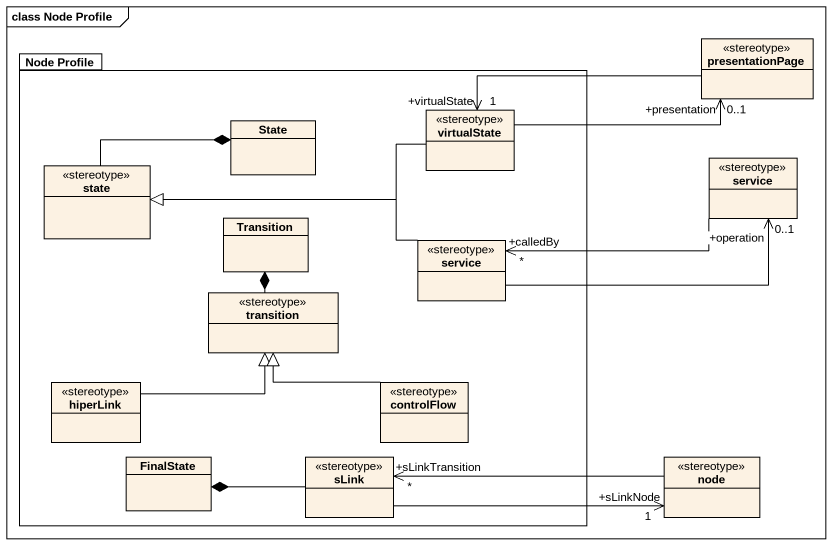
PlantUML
@startuml
mainframe class Node Profile
hide circle
hide empty members
package "Node Profile" as Node_Profile {
  class "State" as State_
  class virtualState <<stereotype>>
  class "state" as state_ <<stereotype>>
  class Transition
  class "service" as service_2 <<stereotype>>
  class transition <<stereotype>>
  class hiperLink <<stereotype>>
  class controlFlow <<stereotype>>
  class FinalState
  class sLink <<stereotype>>
}
class presentationPage <<stereotype>>
class service <<stereotype>>
class "node" as node_ <<stereotype>>
presentationPage -left-> "+virtualState\n1" virtualState
virtualState -right-> "+presentation\n0..1" presentationPage
virtualState -left-|> state_
state_ -right-* State_
service -left-> "+calledBy\n*" service_2
service_2 -left-|> state_
service_2 -right-> "+operation\n0..1" service
transition -up-* Transition
hiperLink -right-|> transition
controlFlow -left-|> transition
sLink -left-* FinalState
sLink -right-> "+sLinkNode\n1" node_
node_ -left-> "+sLinkTransition\n*" sLink
@enduml
